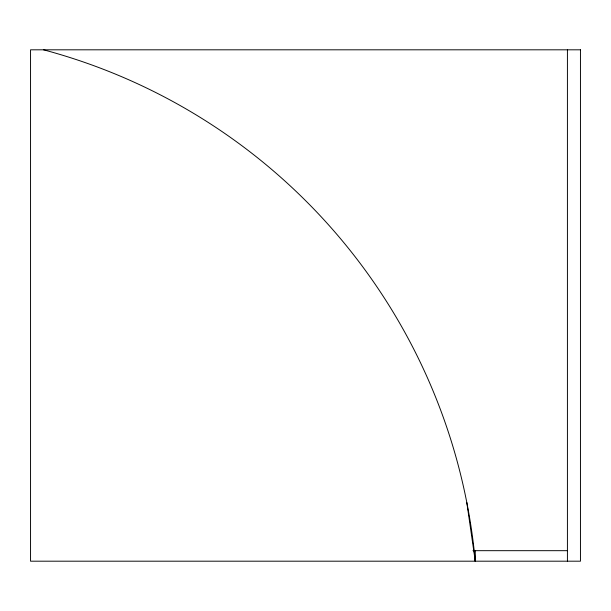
<?xml version="1.0" encoding="UTF-8"?>
<svg xmlns="http://www.w3.org/2000/svg" width="611" height="611" viewBox="0 0 611 611"><rect width="100%" height="100%" fill="white"/><g stroke="black" fill="none" stroke-linecap="round" stroke-linejoin="round"><path stroke-width="0.92" d="M472.96 550.679L567.42 550.679M466.796 502.456L475.274 561.188A585.323 585.323 0 0 0 43.58 49.812M567.42 49.812L567.42 561.188M475.274 550.679L475.274 561.188M580.45 49.812L30.55 49.812L30.55 561.188L580.45 561.188L580.45 49.812"/></g></svg>
